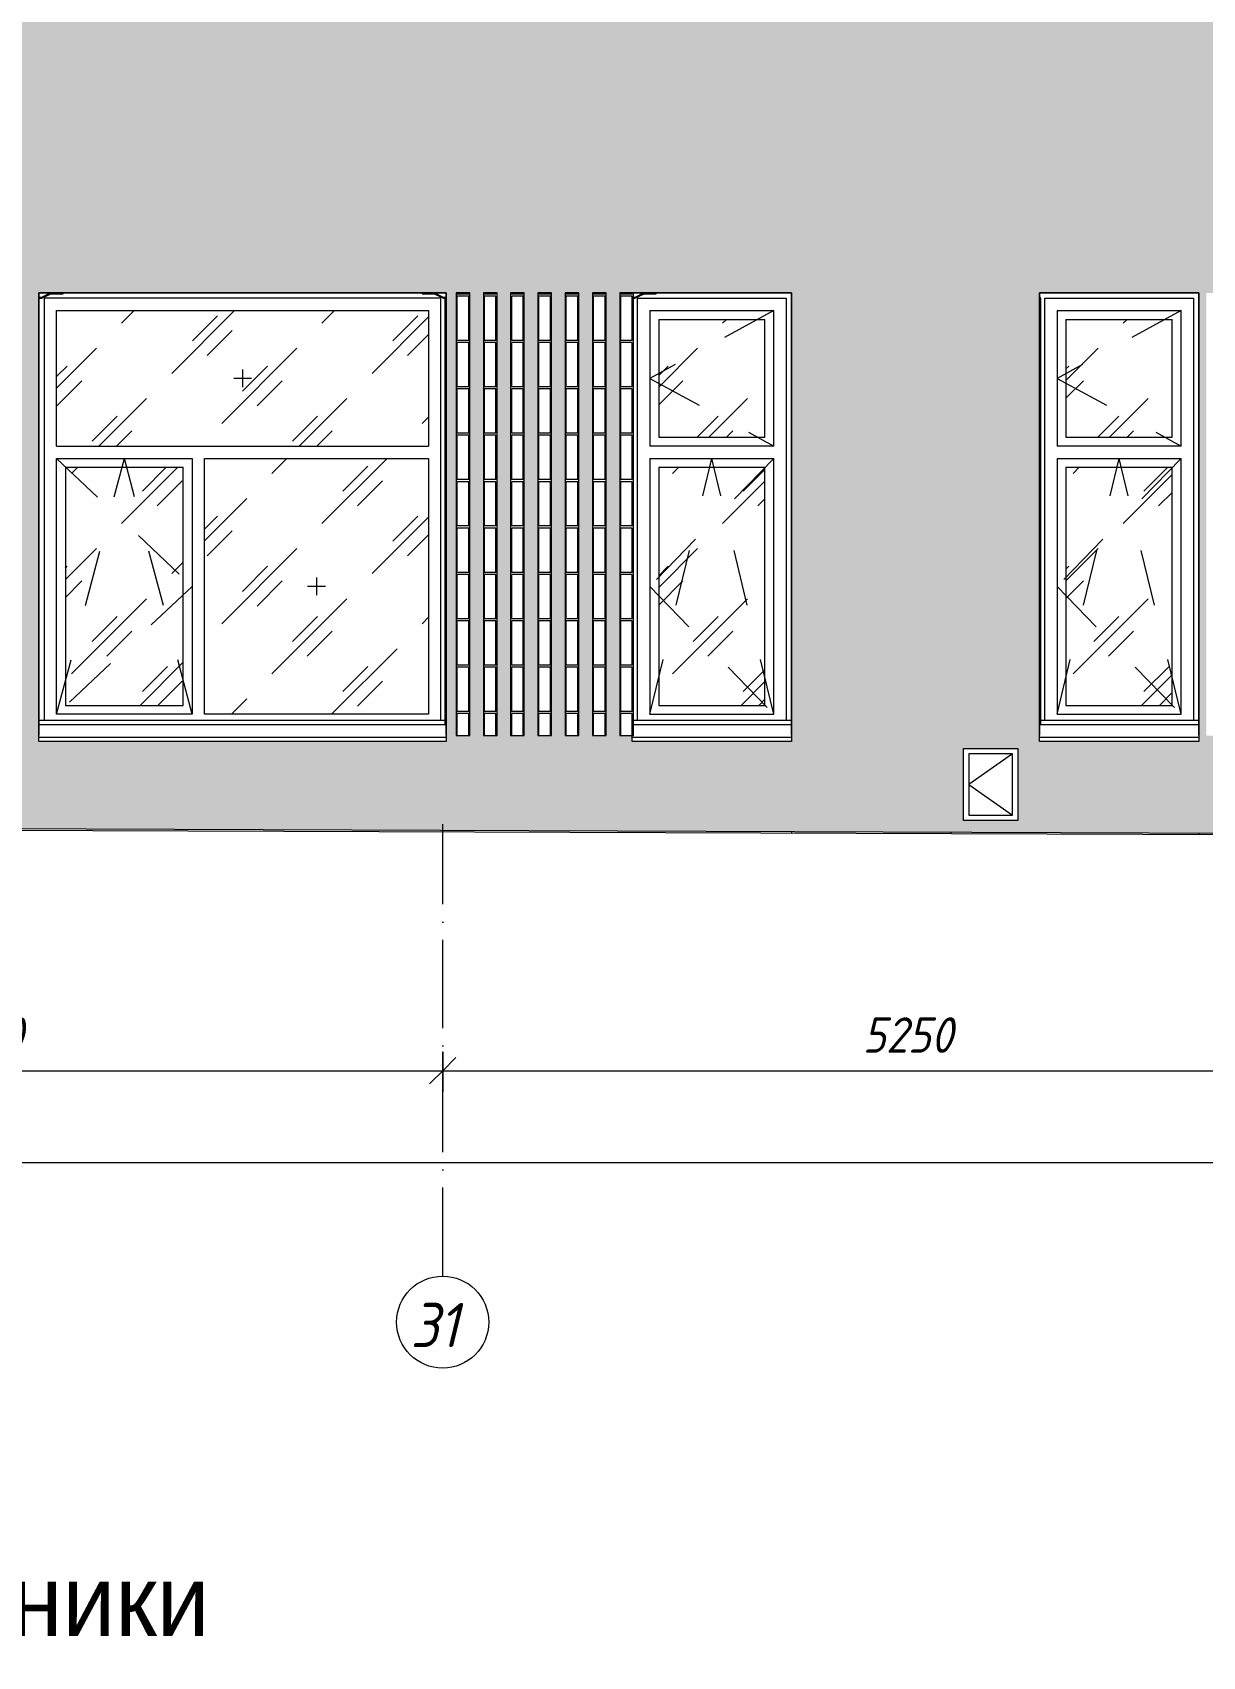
# Model space of a CAD drawing. Header units: millimetres. Extents: x 3914 to 319671, y -18248 to 19136.
# Drawn here: x 152837 to 159445, y -4702 to 4471 of the extents above; entities that cross this region are included whole.
import ezdxf

# ---------------------------------------------------------------- set-up
doc = ezdxf.new("R2010")
doc.units = ezdxf.units.MM
doc.linetypes.add('50_200_ШТРИХ_1Т_ш5_п1_п1_', pattern=[700, 500, -100, 0, -100])
doc.linetypes.add('Штрих', pattern=[635, 317.5, -317.5])
for name, color, linetype, lineweight in [('A-ANNO-DIMS', 7, 'Continuous', 9), ('A-ANNO-DIMS-100', 7, 'Continuous', 9), ('A-DETL-2', 7, 'Continuous', 5), ('A-GENM', 7, 'Continuous', 9), ('A-GLAZ', 7, 'Continuous', 9), ('A-GLAZ-1', 7, 'Continuous', 5), ('A-GLAZ-2', 7, 'Штрих', 5), ('A-WALL', 7, 'Continuous', 5), ('A-WALL-PATT', 7, 'Continuous', 5), ('I-WALL', 7, 'Continuous', 5), ('S-COLS', 7, 'Continuous', 9), ('Оси', 7, 'Continuous', 9), ('Оси-1', 7, '50_200_ШТРИХ_1Т_ш5_п1_п1_', 9)]:
    doc.layers.add(name, color=color, linetype=linetype, lineweight=lineweight)
doc.styles.add('ISOCPEUR_I_2', font='isocpeui.ttf', dxfattribs={"width": 0.9, "height": 250})
doc.styles.add('ISOCPEUR_I_3', font='isocpeui.ttf', dxfattribs={"width": 0.9, "height": 200})
doc.dimstyles.new('ISO-2_0_0_9К_Средний_с_подложкой', dxfattribs={"dimscale": 304.8, "dimtxt": 199.196235, "dimasz": 0.492126, "dimexe": 0.393701, "dimexo": 0, "dimgap": 0.131234, "dimtad": 1, "dimdec": 0, "dimzin": 0, "dimdsep": 46, "dimtxsty": 'ISOCPEUR_I_3', "dimblk1": 'OBLIQUE', "dimblk2": 'OBLIQUE', "dimsah": 1, "dimcen": 0.09, "dimdle": 0.393701, "dimazin": 0, "dimtfac": 1, "dimtdec": 4, "dimtix": 1, "dimtmove": 0, "dimatfit": 3, "dimfxl": 1, "dimtvp": 1, "dimtfill": 1, "dimtolj": 1, "dimtzin": 0, "dimarcsym": 2})
pattern_1 = [(45, (66990.3, 100), (-282.8427, 282.8427), [200, -600]), (45, (66790.3, 0), (-282.8427, 282.8427), [600, -200]), (45, (67190.3, -100), (-282.8427, 282.8427), [200, -600])]

# ---------------------------------------------------------------- blocks, each defined once
blk = doc.blocks.new('Окно_СКБ_2Ст_Фрамуга сверху_БезПР - ОК-7__л__2300х2500_h__Вестибюль_ залы ДОО ДУ-V51-АР2_ТР1_Фасад 1-___')
at = {"layer": 'A-GLAZ-1'}
h = blk.add_hatch(dxfattribs=at)
h.set_pattern_fill('FP_27', color=256, style=0, pattern_type=2)
h.set_pattern_definition(pattern_1)
h.paths.add_polyline_path([(114545, 2135), (115880, 2135), (115880, 2900), (113780, 2900), (113780, 2135), (113976.2, 2135)], flags=0)
h = blk.add_hatch(dxfattribs=at)
h.set_pattern_fill('FP_27', color=256, style=0, pattern_type=2)
h.set_pattern_definition(pattern_1)
h.paths.add_polyline_path([(114615, 620), (115880, 620), (115880, 2065), (114615, 2065), (114615, 625.9)], flags=0)
h = blk.add_hatch(dxfattribs=at)
h.set_pattern_fill('FP_27', color=256, style=0, pattern_type=2)
h.set_pattern_definition(pattern_1)
h.paths.add_polyline_path([(113830, 670), (114495, 670), (114495, 2015), (113830, 2015), (113830, 1335)], flags=0)
for p, q in [((113680, 3000), (113680, 502.5)), ((115980, 3000), (113680, 3000)), ((113710, 2970), (113710, 585)), ((115950, 2970), (113710, 2970)), ((115950, 585), (115950, 2970)), ((115980, 502.5), (115980, 3000)), ((113780, 2135), (113780, 2900)), ((113780, 2900), (115880, 2900)), ((115880, 2900), (115880, 2135)), ((113780, 2135), (115880, 2135)), ((113780, 620), (113780, 2065)), ((113780, 2065), (114545, 2065)), ((114545, 2065), (114545, 620)), ((114615, 620), (114615, 2065)), ((114615, 2065), (115880, 2065)), ((115880, 2065), (115880, 620)), ((113830, 2015), (113830, 670)), ((113830, 2015), (114495, 2015)), ((114495, 670), (114495, 2015)), ((113830, 670), (114495, 670)), ((114545, 620), (113780, 620)), ((115880, 620), (114615, 620))]:
    blk.add_line(p, q, dxfattribs=at)
at = {"layer": 'A-GLAZ-2'}
for p, q in [((114880, 2517.5), (114780, 2517.5)), ((114830, 2567.5), (114830, 2467.5)), ((113780, 620), (114162.5, 2065)), ((113780, 2065), (114545, 1342.5)), ((114545, 620), (114162.5, 2065)), ((115247.5, 1392.5), (115247.5, 1292.5)), ((114545, 1342.5), (113780, 620)), ((115297.5, 1342.5), (115197.5, 1342.5))]:
    blk.add_line(p, q, dxfattribs=at)
blk = doc.blocks.new('Окно_СКБ_1Ст_БезПР - ОК-6__л__900х2500_h_ с форточкой_Вестибюль_ залы ДОО-33967124-АР2_ТР1_Фасад 1-___')
at = {"layer": 'A-GLAZ-1'}
h = blk.add_hatch(dxfattribs=at)
h.set_pattern_fill('FP_27', color=256, style=0, pattern_type=2)
h.set_pattern_definition(pattern_1)
h.paths.add_polyline_path([(117180, 2185), (117780, 2185), (117780, 2850), (117180, 2850), (117180, 2276)], flags=0)
h = blk.add_hatch(dxfattribs=at)
h.set_pattern_fill('FP_27', color=256, style=0, pattern_type=2)
h.set_pattern_definition(pattern_1)
h.paths.add_polyline_path([(117180, 670), (117780, 670), (117780, 2015), (117180, 2015), (117180, 711.7)], flags=0)
for p, q in [((117930, 3000), (117037, 3000)), ((117060, 585), (117060, 2970)), ((117060, 2970), (117900, 2970)), ((117900, 2970), (117900, 585)), ((117930, 502.5), (117930, 3000)), ((117130, 2900), (117130, 2135)), ((117130, 2900), (117830, 2900)), ((117180, 2850), (117180, 2185)), ((117180, 2850), (117780, 2850)), ((117780, 2185), (117780, 2850)), ((117830, 2135), (117830, 2900)), ((117830, 2135), (117130, 2135)), ((117180, 2185), (117780, 2185)), ((117130, 2065), (117130, 620)), ((117130, 2065), (117830, 2065)), ((117830, 620), (117830, 2065)), ((117180, 2015), (117180, 670)), ((117180, 2015), (117780, 2015)), ((117780, 670), (117780, 2015)), ((117180, 670), (117780, 670)), ((117130, 620), (117830, 620))]:
    blk.add_line(p, q, dxfattribs=at)
at = {"layer": 'A-GLAZ-2'}
for p, q in [((117830, 2900), (117130, 2517.5)), ((117130, 2517.5), (117830, 2135)), ((117130, 620), (117480, 2065)), ((117830, 2065), (117130, 1342.5)), ((117830, 620), (117480, 2065)), ((117130, 1342.5), (117830, 620))]:
    blk.add_line(p, q, dxfattribs=at)
blk = doc.blocks.new('Окно_СКБ_1Ст_БезПР - ОК-6__л__900х2500_h_ с форточкой_Вестибюль_ залы ДОО-V53-АР2_ТР1_Фасад 1-___')
at = {"layer": 'A-GLAZ-1'}
h = blk.add_hatch(dxfattribs=at)
h.set_pattern_fill('FP_27', color=256, style=0, pattern_type=2)
h.set_pattern_definition(pattern_1)
h.paths.add_polyline_path([(119480, 2185), (120080, 2185), (120080, 2850), (119480, 2850), (119480, 2276)], flags=0)
h = blk.add_hatch(dxfattribs=at)
h.set_pattern_fill('FP_27', color=256, style=0, pattern_type=2)
h.set_pattern_definition(pattern_1)
h.paths.add_polyline_path([(119480, 670), (120080, 670), (120080, 2015), (119480, 2015), (119480, 711.7)], flags=0)
for p, q in [((119330, 3000), (119330, 502.5)), ((120230, 3000), (119330, 3000)), ((119360, 585), (119360, 2970)), ((119360, 2970), (120200, 2970)), ((120200, 2970), (120200, 585)), ((120230, 502.5), (120230, 3000)), ((119430, 2900), (119430, 2135)), ((119430, 2900), (120130, 2900)), ((119480, 2850), (119480, 2185)), ((119480, 2850), (120080, 2850)), ((120080, 2185), (120080, 2850)), ((120130, 2135), (120130, 2900)), ((120130, 2135), (119430, 2135)), ((119480, 2185), (120080, 2185)), ((119430, 2065), (119430, 620)), ((119430, 2065), (120130, 2065)), ((120130, 620), (120130, 2065)), ((119480, 2015), (119480, 670)), ((119480, 2015), (120080, 2015)), ((120080, 670), (120080, 2015)), ((119480, 670), (120080, 670)), ((119430, 620), (120130, 620))]:
    blk.add_line(p, q, dxfattribs=at)
at = {"layer": 'A-GLAZ-2'}
for p, q in [((120130, 2900), (119430, 2517.5)), ((119430, 2517.5), (120130, 2135)), ((119430, 620), (119780, 2065)), ((120130, 2065), (119430, 1342.5)), ((120130, 620), (119780, 2065)), ((119430, 1342.5), (120130, 620))]:
    blk.add_line(p, q, dxfattribs=at)
blk = doc.blocks.new('Фахверк_Влож_Полоса верхняя - Полоса верхняя_Фахверка-V115-АР2_ТР1_Фасад 1-___')
at = {"layer": 'A-GENM'}
for p, q in [((106244.8, 2975), (106230, 2975)), ((106230, 2970), (106246, 2970)), ((106296, 3000), (106244.8, 2975)), ((106246, 2970), (106297.2, 2995)), ((106297.2, 2995), (106366, 2995)), ((106366, 2995), (106366, 3000))]:
    blk.add_line(p, q, dxfattribs=at)
blk = doc.blocks.new('Фахверк_Влож_Полоса верхняя - Полоса верхняя_Фахверка-V118-АР2_ТР1_Фасад 1-___')
at = {"layer": 'A-GENM'}
for p, q in [((117044.8, 2975), (117037, 2975)), ((117037, 2970), (117046, 2970)), ((117096, 3000), (117044.8, 2975)), ((117046, 2970), (117097.2, 2995)), ((117097.2, 2995), (117166, 2995)), ((117166, 2995), (117166, 3000))]:
    blk.add_line(p, q, dxfattribs=at)
blk = doc.blocks.new('Фахверк_Влож_Уголок - Уголок_Фахверка-V110-АР2_ТР1_Фасад 1-___')
at = {"layer": 'A-GENM'}
for p, q in [((97074, 2970), (97080, 2970)), ((97074, 558.8), (97074, 2970))]:
    blk.add_line(p, q, dxfattribs=at)
blk = doc.blocks.new('Фахверк_Влож_Полоса верхняя - Полоса верхняя_Фахверка-V111-АР2_ТР1_Фасад 1-___')
at = {"layer": 'A-GENM'}
for p, q in [((96944, 3000), (96944, 2995)), ((96944, 2995), (97012.8, 2995)), ((97012.8, 2995), (97064, 2970)), ((97065.2, 2975), (97014, 3000)), ((97064, 2970), (97080, 2970)), ((97080, 2975), (97065.2, 2975))]:
    blk.add_line(p, q, dxfattribs=at)
blk = doc.blocks.new('Фахверк_Влож_Полоса верхняя - Полоса верхняя_Фахверка-V119-АР2_ТР1_Фасад 1-___')
at = {"layer": 'A-GENM'}
for p, q in [((119336, 2975), (119330, 2975)), ((119330, 2970), (119336, 2970)), ((119336, 2970), (119336, 2975))]:
    blk.add_line(p, q, dxfattribs=at)
blk = doc.blocks.new('Фахверк_Влож_Уголок - Уголок_Фахверка-25655113-АР2_ТР1_Фасад 1-___')
at = {"layer": 'A-GENM'}
for p, q in [((94780, 2970), (94786, 2970)), ((94786, 2970), (94786, 558.8))]:
    blk.add_line(p, q, dxfattribs=at)
blk = doc.blocks.new('WNW_Отлив - Отлив_металлический-V209-АР2_ТР1_Фасад 1-___')
at = {"layer": 'A-GLAZ-1'}
for p, q in [((105174, 8985), (102880, 8985)), ((105174, 8960), (102880, 8960)), ((102880, 8891), (102880, 8902.5)), ((105180, 8902.5), (105180, 8891)), ((102880, 8866), (102880, 8891)), ((102880, 8891), (105180, 8891)), ((105180, 8866), (102880, 8866)), ((105180, 8891), (105180, 8866))]:
    blk.add_line(p, q, dxfattribs=at)
blk = doc.blocks.new('WNW_Отлив - Отлив_металлический-V216-АР2_ТР1_Фасад 1-___')
at = {"layer": 'A-GLAZ-1'}
for p, q in [((120230, 585), (119336, 585)), ((120230, 560), (119336, 560)), ((119330, 491), (119330, 502.5)), ((119330, 466), (119330, 491)), ((119330, 491), (120230, 491)), ((120230, 466), (119330, 466)), ((120230, 502.5), (120230, 491)), ((120230, 491), (120230, 466))]:
    blk.add_line(p, q, dxfattribs=at)
blk = doc.blocks.new('WNW_Отлив - Отлив_металлический-V217-АР2_ТР1_Фасад 1-___')
at = {"layer": 'A-GLAZ-1'}
for p, q in [((117930, 585), (117037, 585)), ((117930, 560), (117037, 560)), ((117030, 491), (117030, 500)), ((117030, 466), (117030, 491)), ((117030, 491), (117930, 491)), ((117930, 466), (117030, 466)), ((117930, 502.5), (117930, 491)), ((117930, 491), (117930, 466))]:
    blk.add_line(p, q, dxfattribs=at)
blk = doc.blocks.new('Л_Общий_Лючок - Лючок-33970949-АР2_ТР1_Фасад 1-___')
at = {"layer": 'A-GLAZ'}
for p, q in [((20300, 23.8), (20300, 431.8)), ((20300, 431.8), (20608, 431.8)), ((20578, 401.8), (20330, 227.8)), ((20330, 401.8), (20330, 53.8)), ((20578, 401.8), (20330, 401.8)), ((20578, 53.8), (20578, 401.8)), ((20608, 431.8), (20608, 23.8)), ((20330, 227.8), (20578, 53.8)), ((20608, 23.8), (20300, 23.8)), ((20330, 53.8), (20578, 53.8))]:
    blk.add_line(p, q, dxfattribs=at)
blk = doc.blocks.new('Ось сетки - Круг_Ø6_00__ISO-2_5_0_9K_ кружки поменьше-23056867-АР2_ТР1_Фасад 1-___')
at = {"layer": 'Оси'}
blk.add_circle((110, -2813.6), 260, dxfattribs=at)
blk = doc.blocks.new('DIMBLOCK39-АР2_ТР1_Фасад 1-___')
at = {"layer": 'A-ANNO-DIMS-100', "transparency": 16777216}
for p, q in [((149903.7, -1287), (149903.7, -1513.1)), ((149903.7, -1393.1), (149903.7, -1287)), ((155153.7, -1287), (155153.7, -1513.1)), ((155153.7, -1393.1), (155153.7, -1287)), ((149903.7, -1393.1), (155153.7, -1393.1))]:
    blk.add_line(p, q, dxfattribs=at)
at = {"layer": 'A-ANNO-DIMS-100', "lineweight": 20, "transparency": 16777216}
for p, q in [((149903.7, -1393.1), (149978.7, -1318.1)), ((155153.7, -1393.1), (155228.7, -1318.1)), ((149903.7, -1393.1), (149828.7, -1468.1)), ((155153.7, -1393.1), (155078.7, -1468.1))]:
    blk.add_line(p, q, dxfattribs=at)
at = {"layer": 'A-ANNO-DIMS-100', "color": 0, "transparency": 16777216, "insert": (152275.8, -1091.8), "char_height": 200, "width": 606.782, "attachment_point": 1, "line_spacing_factor": 1.149209, "style": 'ISOCPEUR_I_3', "bg_fill": 3, "box_fill_scale": 1.25, "bg_fill_color": 256, "bg_fill_true_color": 13158600, "bg_fill_transparency": 0}
blk.add_mtext('5250', dxfattribs=at)
blk = doc.blocks.new('_Oblique')
at = {"color": 0, "linetype": 'ByBlock', "lineweight": -2}
blk.add_line((-0.5, -0.5), (0.5, 0.5), dxfattribs=at)
blk = doc.blocks.new('DIMBLOCK40-АР2_ТР1_Фасад 1-___')
at = {"layer": 'A-ANNO-DIMS-100', "transparency": 16777216}
for p, q in [((155153.7, -1287), (155153.7, -1513.1)), ((155153.7, -1393.1), (155153.7, -1287)), ((160403.7, -1287), (160403.7, -1513.1)), ((160403.7, -1393.1), (160403.7, -1287)), ((155153.7, -1393.1), (160403.7, -1393.1))]:
    blk.add_line(p, q, dxfattribs=at)
at = {"layer": 'A-ANNO-DIMS-100', "lineweight": 20, "transparency": 16777216}
for p, q in [((155153.7, -1393.1), (155228.7, -1318.1)), ((160403.7, -1393.1), (160478.7, -1318.1)), ((155153.7, -1393.1), (155078.7, -1468.1)), ((160403.7, -1393.1), (160328.7, -1468.1))]:
    blk.add_line(p, q, dxfattribs=at)
at = {"layer": 'A-ANNO-DIMS-100', "color": 0, "transparency": 16777216, "insert": (157525.8, -1091.8), "char_height": 200, "width": 606.782, "attachment_point": 1, "line_spacing_factor": 1.149209, "style": 'ISOCPEUR_I_3', "bg_fill": 3, "box_fill_scale": 1.25, "bg_fill_color": 256, "bg_fill_true_color": 13158600, "bg_fill_transparency": 0}
blk.add_mtext('5250', dxfattribs=at)
blk = doc.blocks.new('DIMBLOCK42-АР2_ТР1_Фасад 1-___')
at = {"layer": 'A-ANNO-DIMS-100', "transparency": 16777216}
for p, q in [((39303.7, -1806.6), (39303.7, -2032.7)), ((39303.7, -1912.7), (39303.7, -1806.6)), ((164203.7, -1806.6), (164203.7, -2032.7)), ((164203.7, -1912.7), (164203.7, -1806.6)), ((39183.7, -1912.7), (164323.7, -1912.7))]:
    blk.add_line(p, q, dxfattribs=at)
at = {"layer": 'A-ANNO-DIMS-100', "lineweight": 20, "transparency": 16777216}
for p, q in [((39303.7, -1912.7), (39228.7, -1987.7)), ((39303.7, -1912.7), (39378.7, -1837.7)), ((164203.7, -1912.7), (164128.7, -1987.7)), ((164203.7, -1912.7), (164278.7, -1837.7))]:
    blk.add_line(p, q, dxfattribs=at)
at = {"layer": 'A-ANNO-DIMS-100', "color": 0, "transparency": 16777216, "insert": (101385.9, -1611.4), "char_height": 200, "width": 882.593, "attachment_point": 1, "line_spacing_factor": 1.149209, "style": 'ISOCPEUR_I_3', "bg_fill": 3, "box_fill_scale": 1.25, "bg_fill_color": 256, "bg_fill_true_color": 13158600, "bg_fill_transparency": 0}
blk.add_mtext('124900', dxfattribs=at)

msp = doc.modelspace()

# ---------------------------------------------------------------- hatches: boundary and pattern name
at = {"layer": 'A-WALL-PATT'}
h = msp.add_hatch(dxfattribs=at)
h.set_pattern_fill('FP_17', color=256, style=0, pattern_type=2)
h.set_pattern_definition([(180, (164523.65, 4271), (-2e-14, -154), [125, -137]), (90, (164523.65, 4206), (-262, 2e-14), [65, -89]), (180, (164523.65, 4206), (-2e-14, -154), [125, -137]), (90, (164535.65, 4206), (-262, 2e-14), [65, -89]), (180, (164660.65, 4206), (-2e-14, -154), [125, -137]), (180, (164660.65, 4271), (-2e-14, -154), [125, -137]), (90, (164404.65, 4283), (-262, 2e-14), [65, -89]), (90, (164654.65, 4283), (-262, 2e-14), [65, -89]), (0, (164404.65, 4283), (0, -154), [250, -12]), (0, (164404.65, 4348), (0, -154), [250, -12])])
h.paths.add_polyline_path([(128303.7, 4200), (164273.7, 4200), (164273.7, 8400), (128303.7, 8400), (128303.7, 4622.4)], flags=0)
h.paths.add_polyline_path([(152873.7, 4666), (152873.7, 4700), (151723.7, 4700), (151723.7, 4666), (149423.7, 4667), (149423.7, 7200), (153773.7, 7200), (153773.7, 4666), (153169.8, 4666)], flags=0)
h.paths.add_polyline_path([(148123.7, 4666), (147223.7, 4667), (147223.7, 7200), (148123.7, 7200), (148123.7, 4667)], flags=0)
h.paths.add_polyline_path([(134426.9, 4666), (131923.7, 4667), (131923.7, 7200), (134873.7, 7200), (134873.7, 4666), (134782.7, 4666)], flags=0)
h.paths.add_polyline_path([(162923.7, 4666), (162023.7, 4667), (162023.7, 7200), (162923.7, 7200), (162923.7, 4667)], flags=0)
h.paths.add_polyline_path([(161223.7, 4666), (158523.7, 4667), (158523.7, 7200), (161223.7, 7200), (161223.7, 4667)], flags=0)
h.paths.add_polyline_path([(139123.7, 4666), (139123.7, 4700), (138223.7, 4700), (138223.7, 4666), (135923.7, 4667), (135923.7, 7200), (140023.7, 7200), (140023.7, 4666), (139226.7, 4666)], flags=0)
h.paths.add_polyline_path([(130931.9, 4666), (130223.7, 4667), (130223.7, 7200), (131123.7, 7200), (131123.7, 4666)], flags=0)
h.paths.add_polyline_path([(142954.7, 4666), (142073.7, 4667), (142073.7, 7200), (146323.7, 7200), (146323.7, 4666), (144023.7, 4667), (144023.1, 4700), (142973.7, 4700), (142973.7, 4666)], flags=0)
h.paths.add_polyline_path([(157123.7, 4666), (154823.7, 4667), (154823.7, 7200), (157123.7, 7200), (157123.7, 4667)], flags=0)
h = msp.add_hatch(dxfattribs=at)
h.set_pattern_fill('FP_14', color=256, style=0, pattern_type=2)
h.set_pattern_definition([(180, (164523.65, 71), (-2e-14, -154), [125, -137]), (90, (164523.65, 6), (-262, 2e-14), [65, -89]), (180, (164523.65, 6), (-2e-14, -154), [125, -137]), (90, (164535.65, 6), (-262, 2e-14), [65, -89]), (180, (164660.65, 6), (-2e-14, -154), [125, -137]), (180, (164660.65, 71), (-2e-14, -154), [125, -137]), (90, (164404.65, 83), (-262, 2e-14), [65, -89]), (90, (164654.65, 83), (-262, 2e-14), [65, -89]), (0, (164404.65, 83), (0, -154), [250, -12]), (0, (164404.65, 148), (0, -154), [250, -12])])
h.paths.add_polyline_path([(128303.7, 300), (147223.7, 300), (147223.7, 3000), (148673.7, 3000), (148673.7, 300), (158094.7, 300), (158094.7, 427.5), (158402.7, 427.5), (158402.7, 300), (164273.7, 300), (164273.7, 4200), (128303.7, 4200), (128303.7, 1493.9)])
h.paths.add_polyline_path([(158372.7, 392), (158372.7, 397.5), (158124.7, 397.5)], flags=17)
h.paths.add_polyline_path([(140023.7, 466), (137323.7, 467), (137323.7, 3000), (140023.7, 3000), (140023.7, 467)], flags=16)
h.paths.add_polyline_path([(156223.7, 466), (156223.7, 500), (155173.7, 500), (155173.7, 466), (152873.7, 467), (152873.7, 3000), (157123.7, 3000), (157123.7, 466), (156230.7, 466)], flags=16)
h.paths.add_polyline_path([(132055.3, 466), (131923.7, 467), (131923.7, 500), (131123.7, 500), (131123.7, 466), (130223.7, 467), (130223.7, 3000), (136273.7, 3000), (136273.7, 466), (133973.7, 467), (133973.7, 500), (132823.7, 500), (132823.7, 466)], flags=16)
h.paths.add_polyline_path([(159298.9, 466), (158523.7, 467), (158523.7, 3000), (162723.7, 3000), (162723.7, 466), (160423.7, 467), (160423.7, 500), (159423.7, 500), (159423.7, 466)], flags=16)
h.paths.add_polyline_path([(146323.7, 466), (145423.7, 467), (145423.7, 500), (144373.7, 500), (144373.7, 466), (142073.7, 467), (142073.7, 3000), (146323.7, 3000), (146323.7, 467)], flags=16)
h.paths.add_polyline_path([(150823.7, 466), (149023.7, 467), (149023.7, 3000), (151723.7, 3000), (151723.7, 466), (151205.2, 466)], flags=16)
h.paths.add_polyline_path([(148923.7, 3275), (148773.7, 3275), (148773.7, 3425), (148923.7, 3425)], flags=16)
h.paths.add_polyline_path([(146974.8, 3275), (146974.8, 3425), (147124.8, 3425), (147124.8, 3275)], flags=16)
h = msp.add_hatch(dxfattribs=at)
h.set_pattern_fill('FP_88', color=256, style=0, pattern_type=2)
h.set_pattern_definition([(270, (135447.76, 34032.39), (154, 9e-15), [125, -137]), (180, (135512.76, 34032.4), (3e-14, -262), [65, -89]), (270, (135512.76, 34032.39), (154, 9e-15), [125, -137]), (180, (135512.76, 34044.4), (3e-14, -262), [65, -89]), (270, (135512.76, 34169.39), (154, 9e-15), [125, -137]), (270, (135447.76, 34169.39), (154, 9e-15), [125, -137]), (180, (135435.76, 33913.4), (3e-14, -262), [65, -89]), (180, (135435.76, 34163.4), (3e-14, -262), [65, -89]), (90, (135435.76, 33913.39), (154, -9e-15), [250, -12]), (90, (135370.76, 33913.39), (154, -9e-15), [250, -12])])
h.paths.add_polyline_path([(155460.7, 500), (155537.7, 500), (155537.7, 3000), (155460.7, 3000), (155460.7, 1493.9)], flags=0)
h.paths.add_polyline_path([(133903.2, 500), (133973.7, 500), (133973.7, 3000), (133903.2, 3000), (133903.2, 502.5)], flags=0)
h.paths.add_polyline_path([(133826.2, 500), (133826.2, 3000), (133749.2, 3000), (133749.2, 500)], flags=0)
h.paths.add_polyline_path([(133672.2, 500), (133672.2, 3000), (133595.2, 3000), (133595.2, 500)], flags=0)
h.paths.add_polyline_path([(133441.2, 500), (133518.2, 500), (133518.2, 3000), (133441.2, 3000), (133441.2, 1493.9)], flags=0)
h.paths.add_polyline_path([(133287.2, 500), (133364.2, 500), (133364.2, 3000), (133287.2, 3000), (133287.2, 1493.9)], flags=0)
h.paths.add_polyline_path([(144373.7, 500), (144374.1, 501), (144373.7, 502.5)], flags=0)
h.paths.add_polyline_path([(144451.1, 500), (144528.1, 500), (144528.1, 3000), (144451.1, 3000), (144451.1, 684.4)], flags=0)
h.paths.add_polyline_path([(144605.1, 500), (144682.1, 500), (144682.1, 3000), (144605.1, 3000), (144605.1, 711.7)], flags=0)
h.paths.add_polyline_path([(144836.1, 500), (144836.1, 3000), (144759.1, 3000), (144759.1, 500)], flags=0)
h.paths.add_polyline_path([(144913.1, 500), (144990.1, 500), (144990.1, 3000), (144913.1, 3000), (144913.1, 711.7)], flags=0)
h.paths.add_polyline_path([(145067.1, 500), (145144.1, 500), (145144.1, 3000), (145067.1, 3000), (145067.1, 711.7)], flags=0)
h.paths.add_polyline_path([(145221.1, 500), (145298.1, 500), (145298.1, 3000), (145221.1, 3000), (145221.1, 711.7)], flags=0)
h.paths.add_polyline_path([(145375.1, 500), (145423.7, 500), (145423.7, 3000), (145375.1, 3000), (145375.1, 502.5)], flags=0)
h.paths.add_polyline_path([(155173.7, 500), (155229.7, 500), (155229.7, 3000), (155173.7, 3000), (155173.7, 502.5)], flags=0)
h.paths.add_polyline_path([(155306.7, 500), (155383.7, 500), (155383.7, 3000), (155306.7, 3000), (155306.7, 1493.9)], flags=0)
h.paths.add_polyline_path([(155614.7, 500), (155691.7, 500), (155691.7, 3000), (155614.7, 3000), (155614.7, 1493.9)], flags=0)
h.paths.add_polyline_path([(155768.7, 500), (155845.7, 500), (155845.7, 3000), (155768.7, 3000), (155768.7, 1493.9)], flags=0)
h.paths.add_polyline_path([(155922.7, 500), (155999.7, 500), (155999.7, 3000), (155922.7, 3000), (155922.7, 1216.7)], flags=0)
h.paths.add_polyline_path([(156076.7, 500), (156153.7, 500), (156153.7, 3000), (156076.7, 3000), (156076.7, 850)], flags=0)
h.paths.add_polyline_path([(133210.2, 500), (133210.2, 3000), (133133.2, 3000), (133133.2, 500)], flags=0)
h.paths.add_polyline_path([(133056.2, 500), (133056.2, 3000), (132979.2, 3000), (132979.2, 500)], flags=0)
h.paths.add_polyline_path([(132902.2, 500), (132902.2, 3000), (132823.7, 3000), (132823.7, 500)], flags=0)
h.paths.add_polyline_path([(159423.7, 500), (159466.4, 500), (159466.4, 3000), (159423.7, 3000), (159423.7, 502.5)], flags=0)
h.paths.add_polyline_path([(159543.4, 500), (159620.4, 500), (159620.4, 3000), (159543.4, 3000), (159543.4, 711.7)], flags=0)
h.paths.add_polyline_path([(159697.4, 500), (159774.4, 500), (159774.4, 3000), (159697.4, 3000), (159697.4, 711.7)], flags=0)
h.paths.add_polyline_path([(159851.4, 500), (159928.4, 500), (159928.4, 3000), (159851.4, 3000), (159851.4, 711.7)], flags=0)
h.paths.add_polyline_path([(160005.4, 500), (160082.4, 500), (160082.4, 3000), (160005.4, 3000), (160005.4, 711.7)], flags=0)
h.paths.add_polyline_path([(160159.4, 500), (160236.4, 500), (160236.4, 3000), (160159.4, 3000), (160159.4, 711.7)], flags=0)
h.paths.add_polyline_path([(160313.4, 500), (160423.7, 500), (160423.7, 3000), (160313.4, 3000), (160313.4, 502.5)], flags=0)
h = msp.add_hatch(dxfattribs=at)
h.set_pattern_fill('FP_82', color=256, style=0, pattern_type=2)
h.set_pattern_definition([(270, (158546.53, 2850.68), (154, 9e-15), [125, -137]), (180, (158611.53, 2850.68), (-3e-14, -262), [65, -89]), (270, (158611.53, 2850.68), (154, 9e-15), [125, -137]), (180, (158611.53, 2862.68), (-3e-14, -262), [65, -89]), (270, (158611.53, 2987.68), (154, 9e-15), [125, -137]), (270, (158546.53, 2987.68), (154, 9e-15), [125, -137]), (180, (158534.53, 2731.68), (-3e-14, -262), [65, -89]), (180, (158534.53, 2981.68), (-3e-14, -262), [65, -89]), (90, (158534.53, 2731.68), (154, -9e-15), [250, -12]), (90, (158469.53, 2731.68), (154, -9e-15), [250, -12])])
h.paths.add_polyline_path([(156076.7, 500), (156076.7, 3000), (155999.7, 3000), (155999.7, 500)], flags=0)
h.paths.add_polyline_path([(156230.7, 500), (156230.7, 3000), (156153.7, 3000), (156153.7, 500)], flags=0)
h.paths.add_polyline_path([(155691.7, 500), (155768.7, 500), (155768.7, 3000), (155691.7, 3000), (155691.7, 1493.9)], flags=0)
h.paths.add_polyline_path([(155614.7, 500), (155614.7, 3000), (155537.7, 3000), (155537.7, 500)], flags=0)
h.paths.add_polyline_path([(155383.7, 500), (155460.7, 500), (155460.7, 3000), (155383.7, 3000), (155383.7, 1493.9)], flags=0)
h.paths.add_polyline_path([(155922.7, 500), (155922.7, 3000), (155845.7, 3000), (155845.7, 500)], flags=0)
h.paths.add_polyline_path([(155229.7, 500), (155306.7, 500), (155306.7, 3000), (155229.7, 3000), (155229.7, 1493.9)], flags=0)
h = msp.add_hatch(dxfattribs=at)
h.set_pattern_fill('FP_25', color=256, style=0, pattern_type=2)
h.set_pattern_definition([(180, (164523.65, 377.88), (-2e-14, -154), [125, -137]), (90, (164523.65, 312.88), (-262, 2e-14), [65, -89]), (180, (164523.65, 312.88), (-2e-14, -154), [125, -137]), (90, (164535.65, 312.88), (-262, 2e-14), [65, -89]), (180, (164660.65, 312.88), (-2e-14, -154), [125, -137]), (180, (164660.65, 377.88), (-2e-14, -154), [125, -137]), (90, (164404.65, 389.88), (-262, 2e-14), [65, -89]), (90, (164654.65, 389.88), (-262, 2e-14), [65, -89]), (0, (164404.65, 389.88), (0, -154), [250, -12]), (0, (164404.65, 454.88), (0, -154), [250, -12])])
h.paths.add_polyline_path([(164523.7, -70.5), (164523.7, 300), (158402.7, 300), (158402.7, 19.5), (158094.7, 19.5), (158094.7, 300), (148673.7, 300), (148673.7, -9.8), (164503.7, -70.4)], flags=0)

# ---------------------------------------------------------------- linework, layer by layer
at = {"layer": 'A-DETL-2'}
msp.add_line((164453.7, -78.6), (148682.9, -21.3), dxfattribs=at)
at = {"layer": 'A-WALL'}
for p, q in [((152873.7, 502.5), (152873.7, 3000)), ((152873.7, 3000), (155173.7, 3000)), ((155173.7, 3000), (155173.7, 502.5)), ((156230.7, 3000), (157123.7, 3000)), ((157123.7, 3000), (157123.7, 502.5)), ((158523.7, 502.5), (158523.7, 3000)), ((158523.7, 3000), (159423.7, 3000)), ((159423.7, 3000), (159423.7, 502.5)), ((148673.7, -9.8), (164523.7, -70.5))]:
    msp.add_line(p, q, dxfattribs=at)
at = {"layer": 'I-WALL'}
for p, q in [((155306.7, 3000), (155229.7, 3000)), ((155229.7, 3000), (155229.7, 500)), ((155306.7, 500), (155306.7, 3000)), ((155460.7, 3000), (155383.7, 3000)), ((155383.7, 3000), (155383.7, 500)), ((155460.7, 500), (155460.7, 3000)), ((155614.7, 3000), (155537.7, 3000)), ((155537.7, 3000), (155537.7, 500)), ((155614.7, 500), (155614.7, 3000)), ((155768.7, 3000), (155691.7, 3000)), ((155691.7, 3000), (155691.7, 500)), ((155768.7, 500), (155768.7, 3000)), ((155922.7, 3000), (155845.7, 3000)), ((155845.7, 3000), (155845.7, 500)), ((155922.7, 500), (155922.7, 3000)), ((156076.7, 3000), (155999.7, 3000)), ((155999.7, 3000), (155999.7, 500)), ((156076.7, 500), (156076.7, 3000)), ((156230.7, 3000), (156153.7, 3000)), ((156153.7, 3000), (156153.7, 500)), ((156230.7, 500), (156230.7, 3000)), ((155229.7, 500), (155306.7, 500)), ((155383.7, 500), (155460.7, 500)), ((155537.7, 500), (155614.7, 500)), ((155691.7, 500), (155768.7, 500)), ((155845.7, 500), (155922.7, 500)), ((155999.7, 500), (156076.7, 500)), ((156153.7, 500), (156230.7, 500))]:
    msp.add_line(p, q, dxfattribs=at)
at = {"layer": 'S-COLS'}
for p, q in [((157123.7, -42.1), (157123.7, -51.9)), ((158023.7, -45.6), (158023.7, -55.2)), ((159423.7, -51), (159423.7, -60.3))]:
    msp.add_line(p, q, dxfattribs=at)
at = {"layer": 'Оси-1'}
msp.add_line((155153.7, -2553.6), (155153.7, 0), dxfattribs=at)

# ---------------------------------------------------------------- block references
at = {"layer": 'A-GENM'}
for name, p in [('Фахверк_Влож_Полоса верхняя - Полоса верхняя_Фахверка-V115-АР2_ТР1_Фасад 1-___', (46643.7, 0)), ('Фахверк_Влож_Полоса верхняя - Полоса верхняя_Фахверка-V111-АР2_ТР1_Фасад 1-___', (58093.7, 0)), ('Фахверк_Влож_Уголок - Уголок_Фахверка-V110-АР2_ТР1_Фасад 1-___', (58093.7, 0)), ('Фахверк_Влож_Полоса верхняя - Полоса верхняя_Фахверка-V118-АР2_ТР1_Фасад 1-___', (39193.7, 0)), ('Фахверк_Влож_Полоса верхняя - Полоса верхняя_Фахверка-V119-АР2_ТР1_Фасад 1-___', (39193.7, 0)), ('Фахверк_Влож_Уголок - Уголок_Фахверка-25655113-АР2_ТР1_Фасад 1-___', (63743.7, 0))]:
    msp.add_blockref(name, p, dxfattribs=at)
at = {"layer": 'A-GLAZ'}
for name, p in [('Окно_СКБ_2Ст_Фрамуга сверху_БезПР - ОК-7__л__2300х2500_h__Вестибюль_ залы ДОО ДУ-V51-АР2_ТР1_Фасад 1-___', (39193.7, 0)), ('Окно_СКБ_1Ст_БезПР - ОК-6__л__900х2500_h_ с форточкой_Вестибюль_ залы ДОО-33967124-АР2_ТР1_Фасад 1-___', (39193.7, 0)), ('Окно_СКБ_1Ст_БезПР - ОК-6__л__900х2500_h_ с форточкой_Вестибюль_ залы ДОО-V53-АР2_ТР1_Фасад 1-___', (39193.7, 0)), ('WNW_Отлив - Отлив_металлический-V209-АР2_ТР1_Фасад 1-___', (49993.7, -8400)), ('WNW_Отлив - Отлив_металлический-V217-АР2_ТР1_Фасад 1-___', (39193.7, 0)), ('WNW_Отлив - Отлив_металлический-V216-АР2_ТР1_Фасад 1-___', (39193.7, 0)), ('Л_Общий_Лючок - Лючок-33970949-АР2_ТР1_Фасад 1-___', (137794.7, -4.3))]:
    msp.add_blockref(name, p, dxfattribs=at)
at = {"layer": 'Оси'}
msp.add_blockref('Ось сетки - Круг_Ø6_00__ISO-2_5_0_9K_ кружки поменьше-23056867-АР2_ТР1_Фасад 1-___', (155043.7, 0), dxfattribs=at)

# ---------------------------------------------------------------- texts
at = {"color": 1, "insert": (148258.5, -4186.5), "char_height": 400, "attachment_point": 1}
msp.add_mtext_dynamic_manual_height_columns('добавить светильники', width=24683, gutter_width=1, heights=[0], dxfattribs=at)
at = {"layer": 'Оси', "insert": (154972.6, -2704.8), "char_height": 250, "width": 346.329, "attachment_point": 1, "style": 'ISOCPEUR_I_2'}
msp.add_mtext('31', dxfattribs=at)

# ---------------------------------------------------------------- next in the draw order: dimensions: what is measured, and where the dimension line sits
at = {"layer": 'A-ANNO-DIMS'}
for base, p1, p2, override, picture, middle in [((155153.7, -1393.1), (149903.7, -1287), (155153.7, -1287), {"dimpost": '<>', "dimfxl": 5250}, 'DIMBLOCK39-АР2_ТР1_Фасад 1-___', (152528.7, -1253.1)), ((164203.7, -1912.7), (39303.7, -1806.6), (164203.7, -1806.6), {"dimpost": '<>', "dimfxl": 124899.999966}, 'DIMBLOCK42-АР2_ТР1_Фасад 1-___', (101753.7, -1772.7))]:
    dim = msp.add_linear_dim(base=base, p1=p1, p2=p2, dimstyle='ISO-2_0_0_9К_Средний_с_подложкой', override=override, dxfattribs=at)
    dim.commit()
    dim.dimension.update_dxf_attribs({"geometry": picture, "text_midpoint": middle})

# ---------------------------------------------------------------- next in the draw order: dimensions: what is measured, and where the dimension line sits
dim = msp.add_linear_dim(base=(160403.7, -1393.1), p1=(155153.7, -1287), p2=(160403.7, -1287), dimstyle='ISO-2_0_0_9К_Средний_с_подложкой', override={"dimpost": '<>', "dimfxl": 5250}, dxfattribs=at)
dim.commit()
dim.dimension.update_dxf_attribs({"geometry": 'DIMBLOCK40-АР2_ТР1_Фасад 1-___', "text_midpoint": (157778.7, -1253.1)})

doc.saveas('drawing.dxf')
